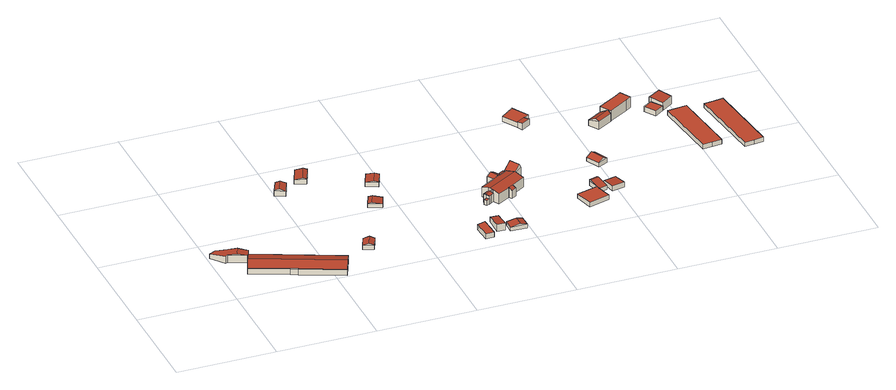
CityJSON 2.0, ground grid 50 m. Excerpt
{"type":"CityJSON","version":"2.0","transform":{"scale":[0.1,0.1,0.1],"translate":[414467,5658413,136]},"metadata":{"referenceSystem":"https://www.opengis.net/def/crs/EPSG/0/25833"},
"CityObjects":{
"building1":{"type":"Building","attributes":{"Dachtyp_tdc":"tdcFreeFormRoof","Gemeindeschluessel":14612000,"Dachneigung":10.24,"QualitaetDacherkennung":24,"Geometrietyp2DReferenz":"3000","measuredHeight":4.83,"function":"31001_2000","roofType":"5000"},"geometry":[{"type":"Solid","lod":"2","boundaries":[[[[0,1,2,3]],[[1,4,5,2]],[[4,6,7,5]],[[6,8,9,7]],[[8,10,11,9]],[[10,12,13,11]],[[14,15,16,17,12,10,8]],[[0,16,15]],[[8,6,14]],[[13,18,19,3,2,5,7,9,11]],[[6,4,1,0,15,14]],[[12,17,18,13]],[[17,16,19,18]],[[16,0,3,19]]]],"semantics":{"surfaces":[{"type":"WallSurface"},{"type":"RoofSurface"},{"type":"GroundSurface"}],"values":[[0,0,0,0,0,0,1,0,0,2,1,0,0,0]]}}]},
"building2":{"type":"Building","attributes":{"Dachtyp_tdc":"tdcFreeFormRoof","Gemeindeschluessel":14612000,"Dachneigung":13.15,"QualitaetDacherkennung":84,"Geometrietyp2DReferenz":"3000","measuredHeight":4.74,"function":"31001_2000","roofType":"5000"},"geometry":[{"type":"Solid","lod":"2","boundaries":[[[[20,21,22,23,24,25,26,27]],[[28,25,24,29]],[[29,24,23,30]],[[30,23,22,31]],[[31,22,21]],[[32,33,34,35]],[[20,27,33,32]],[[35,34,36,37]],[[37,36,38,39]],[[40,41,42,43,44,45,46,47,48,49]],[[39,38,26,25,28]],[[28,29,41,40]],[[29,30,42,41]],[[30,31,43,42]],[[31,21,44,43]],[[21,20,45,44]],[[20,32,46,45]],[[32,35,47,46]],[[35,37,48,47]],[[37,39,49,48]],[[39,28,40,49]],[[26,38,36,34,33,27]]]],"semantics":{"surfaces":[{"type":"RoofSurface"},{"type":"WallSurface"},{"type":"GroundSurface"}],"values":[[0,1,1,1,1,1,1,1,1,2,1,1,1,1,1,1,1,1,1,1,1,0]]}}]},
"building3":{"type":"Building","attributes":{"Dachtyp_tdc":"tdcGableRoof","Gemeindeschluessel":14612000,"Dachneigung":20.42,"QualitaetDacherkennung":74,"Geometrietyp2DReferenz":"3000","measuredHeight":3.88,"function":"31001_9998","roofType":"3100"},"geometry":[{"type":"Solid","lod":"2","boundaries":[[[[50,51,52,53]],[[51,54,55,52]],[[54,56,57,55]],[[56,50,53,57]],[[54,51,58]],[[50,56,59]],[[51,50,59,58]],[[56,54,58,59]],[[53,52,55,57]]]],"semantics":{"surfaces":[{"type":"WallSurface"},{"type":"RoofSurface"},{"type":"GroundSurface"}],"values":[[0,0,0,0,0,0,1,1,2]]}}]},
"building4":{"type":"Building","attributes":{"Dachtyp_tdc":"tdcGableRoof","Gemeindeschluessel":14612000,"Dachneigung":23.13,"QualitaetDacherkennung":81,"Geometrietyp2DReferenz":"3000","measuredHeight":3.4,"function":"31001_9998","roofType":"3100"},"geometry":[{"type":"Solid","lod":"2","boundaries":[[[[60,61,62,63]],[[61,64,65,62]],[[64,66,67,65]],[[66,60,63,67]],[[64,61,68]],[[60,66,69]],[[61,60,69,68]],[[66,64,68,69]],[[63,62,65,67]]]],"semantics":{"surfaces":[{"type":"WallSurface"},{"type":"RoofSurface"},{"type":"GroundSurface"}],"values":[[0,0,0,0,0,0,1,1,2]]}}]},
"building5":{"type":"Building","attributes":{"Dachtyp_tdc":"tdcGableRoof","Gemeindeschluessel":14612000,"Dachneigung":15.05,"QualitaetDacherkennung":71,"Geometrietyp2DReferenz":"3000","measuredHeight":3.19,"function":"31001_9998","roofType":"3100"},"geometry":[{"type":"Solid","lod":"2","boundaries":[[[[70,71,72,73]],[[71,74,75,72]],[[74,76,77,75]],[[76,70,73,77]],[[74,71,78]],[[70,76,79]],[[71,70,79,78]],[[76,74,78,79]],[[73,72,75,77]]]],"semantics":{"surfaces":[{"type":"WallSurface"},{"type":"RoofSurface"},{"type":"GroundSurface"}],"values":[[0,0,0,0,0,0,1,1,2]]}}]},
"building6":{"type":"Building","attributes":{"Dachtyp_tdc":"tdcGableRoof","Gemeindeschluessel":14612000,"Dachneigung":10.11,"QualitaetDacherkennung":74,"Geometrietyp2DReferenz":"3000","measuredHeight":2.79,"function":"31001_9998","roofType":"3100"},"geometry":[{"type":"Solid","lod":"2","boundaries":[[[[80,81,82,83]],[[81,84,85,82]],[[84,86,87,85]],[[86,80,83,87]],[[84,81,88]],[[80,86,89]],[[81,80,89,88]],[[86,84,88,89]],[[83,82,85,87]]]],"semantics":{"surfaces":[{"type":"WallSurface"},{"type":"RoofSurface"},{"type":"GroundSurface"}],"values":[[0,0,0,0,0,0,1,1,2]]}}]},
"building7":{"type":"Building","attributes":{"Dachtyp_tdc":"tdcGableRoof","Gemeindeschluessel":14612000,"Dachneigung":10.17,"QualitaetDacherkennung":73,"Geometrietyp2DReferenz":"3000","measuredHeight":3.14,"function":"31001_9998","roofType":"3100"},"geometry":[{"type":"Solid","lod":"2","boundaries":[[[[90,91,92,93]],[[91,94,95,92]],[[94,96,97,95]],[[96,90,93,97]],[[94,91,98]],[[90,96,99]],[[91,90,99,98]],[[96,94,98,99]],[[93,92,95,97]]]],"semantics":{"surfaces":[{"type":"WallSurface"},{"type":"RoofSurface"},{"type":"GroundSurface"}],"values":[[0,0,0,0,0,0,1,1,2]]}}]},
"building8":{"type":"Building","attributes":{"Dachtyp_tdc":"tdcPolyFlatRoof","Gemeindeschluessel":14612000,"Dachneigung":0,"QualitaetDacherkennung":57,"Geometrietyp2DReferenz":"3000","measuredHeight":2.57,"function":"31001_9998","roofType":"1000"},"geometry":[{"type":"Solid","lod":"2","boundaries":[[[[100,101,102,103]],[[101,104,105,102]],[[104,106,107,105]],[[106,100,103,107]],[[106,104,101,100]],[[103,102,105,107]]]],"semantics":{"surfaces":[{"type":"WallSurface"},{"type":"RoofSurface"},{"type":"GroundSurface"}],"values":[[0,0,0,0,1,2]]}}]},
"building9":{"type":"Building","attributes":{"Dachtyp_tdc":"tdcPolyFlatRoof","Gemeindeschluessel":14612000,"Dachneigung":7.46,"QualitaetDacherkennung":87,"Geometrietyp2DReferenz":"3000","measuredHeight":3.78,"function":"31001_9998","roofType":"2100"},"geometry":[{"type":"Solid","lod":"2","boundaries":[[[[108,109,110,111]],[[109,112,113,110]],[[112,114,115,113]],[[114,116,117,115]],[[116,108,111,117]],[[116,114,112,109,108]],[[111,110,113,115,117]]]],"semantics":{"surfaces":[{"type":"WallSurface"},{"type":"RoofSurface"},{"type":"GroundSurface"}],"values":[[0,0,0,0,0,1,2]]}}]},
"building10":{"type":"Building","attributes":{"Dachtyp_tdc":"tdcGableRoof","Gemeindeschluessel":14612000,"Dachneigung":12.35,"QualitaetDacherkennung":85,"Geometrietyp2DReferenz":"3000","measuredHeight":2.99,"function":"31001_9998","roofType":"3100"},"geometry":[{"type":"Solid","lod":"2","boundaries":[[[[118,119,120,121]],[[119,122,123,120]],[[122,124,125,123]],[[124,118,121,125]],[[122,119,126]],[[118,124,127]],[[119,118,127,126]],[[124,122,126,127]],[[121,120,123,125]]]],"semantics":{"surfaces":[{"type":"WallSurface"},{"type":"RoofSurface"},{"type":"GroundSurface"}],"values":[[0,0,0,0,0,0,1,1,2]]}}]},
"building11":{"type":"Building","attributes":{"Dachtyp_tdc":"tdcPolyFlatRoof","Gemeindeschluessel":14612000,"Dachneigung":0,"QualitaetDacherkennung":0,"Geometrietyp2DReferenz":"3000","BezugspunktDach":"2000","measuredHeight":2.45,"function":"31001_9998"},"geometry":[{"type":"MultiSurface","lod":"2","boundaries":[[[128,129,130,131]],[[131,130,132,133]],[[130,129,134,132]],[[129,128,135,134]],[[128,131,133,135]],[[133,132,134,135]]],"semantics":{"surfaces":[{"type":"RoofSurface"},{"type":"WallSurface"},{"type":"GroundSurface"}],"values":[0,1,1,1,1,2]}}]},
"building12":{"type":"Building","attributes":{"Gemeindeschluessel":14612000,"Geometrietyp2DReferenz":"3000","function":"31001_9998","roofType":"9999"},"children":["building12-1","building12-2","building12-3","building12-4"]},
"building12-1":{"type":"BuildingPart","attributes":{"Dachtyp_tdc":"tdcGableRoof","Dachneigung":16.36,"QualitaetDacherkennung":82,"Geometrietyp2DReferenz":"3000","measuredHeight":6.64,"roofType":"3100"},"parents":["building12"],"geometry":[{"type":"MultiSurface","lod":"2","boundaries":[[[136,137,138,139]],[[137,140,141,138]],[[140,142,143,141]],[[142,144,143]],[[145,146,147,148,149,150]],[[146,151,152,147]],[[151,153,152]],[[154,155,156]],[[154,157,158,155]],[[157,159,160,158]],[[159,161,162,160]],[[161,163,164,162]],[[163,165,166,164]],[[165,167,168,166]],[[167,169,170,168]],[[163,161,159,157,154,171,172,173,151,146,145,174]],[[174,142,140,137,136,169,167,165,163]],[[170,139,138,141,143,175,148,147,152,176,155,158,160,162,164,166,168]]],"semantics":{"surfaces":[{"type":"WallSurface"},{"type":"RoofSurface"},{"type":"GroundSurface"}],"values":[0,0,0,0,0,0,0,0,0,0,0,0,0,0,0,1,1,2]}}]},
"building12-2":{"type":"BuildingPart","attributes":{"Dachtyp_tdc":"tdcGableRoof","Dachneigung":19.17,"QualitaetDacherkennung":50,"Geometrietyp2DReferenz":"3000","measuredHeight":4.92,"roofType":"3100"},"parents":["building12"],"geometry":[{"type":"MultiSurface","lod":"2","boundaries":[[[144,177,178,143]],[[177,179,180,178]],[[179,181,182,180]],[[181,183,184,182]],[[183,149,148,184]],[[185,186,179,177,144,187,188]],[[189,185,188,150]],[[183,189,150,149]],[[181,186,185,189,183]],[[179,186,181]],[[148,175,143,178,180,182,184]]],"semantics":{"surfaces":[{"type":"WallSurface"},{"type":"RoofSurface"},{"type":"GroundSurface"}],"values":[0,0,0,0,0,1,1,0,0,0,2]}}]},
"building12-3":{"type":"BuildingPart","attributes":{"Dachtyp_tdc":"tdcGableRoof","Dachneigung":25.46,"QualitaetDacherkennung":75,"Geometrietyp2DReferenz":"3000","measuredHeight":6.08,"roofType":"3100"},"parents":["building12"],"geometry":[{"type":"MultiSurface","lod":"2","boundaries":[[[153,190,191,152]],[[190,192,193,191]],[[192,194,195,193]],[[194,196,197,195]],[[196,156,155,197]],[[192,190,153,173,198]],[[198,171,156,196,194,192]],[[155,176,152,191,193,195,197]]],"semantics":{"surfaces":[{"type":"WallSurface"},{"type":"RoofSurface"},{"type":"GroundSurface"}],"values":[0,0,0,0,0,1,1,2]}}]},
"building12-4":{"type":"BuildingPart","attributes":{"Dachtyp_tdc":"tdcPolyFlatRoof","Dachneigung":29.66,"QualitaetDacherkennung":55,"Geometrietyp2DReferenz":"3000","measuredHeight":5.23,"roofType":"2100"},"parents":["building12"],"geometry":[{"type":"MultiSurface","lod":"2","boundaries":[[[199,200,138,201]],[[200,202,136,139,138]],[[203,204,168,170,169]],[[204,205,206,168]],[[205,199,201,206]],[[205,204,203,202,200,199]],[[201,138,139,170,168,206]]],"semantics":{"surfaces":[{"type":"WallSurface"},{"type":"RoofSurface"},{"type":"GroundSurface"}],"values":[0,0,0,0,0,1,2]}}]},
"building13":{"type":"Building","attributes":{"Dachtyp_tdc":"tdcFreeFormRoof","Gemeindeschluessel":14612000,"Dachneigung":26.94,"QualitaetDacherkennung":16,"Geometrietyp2DReferenz":"3000","measuredHeight":4.49,"function":"31001_9998","roofType":"5000"},"geometry":[{"type":"Solid","lod":"2","boundaries":[[[[207,208,209,210]],[[208,211,212,209]],[[211,213,214,212]],[[213,207,210,214]],[[215,213,211]],[[216,215,211,208]],[[216,208,207]],[[215,216,207,213]],[[210,209,212,214]]]],"semantics":{"surfaces":[{"type":"WallSurface"},{"type":"RoofSurface"},{"type":"GroundSurface"}],"values":[[0,0,0,0,1,1,1,1,2]]}}]},
"building14":{"type":"Building","attributes":{"Dachtyp_tdc":"tdcFreeFormRoof","Gemeindeschluessel":14612000,"Dachneigung":41.18,"QualitaetDacherkennung":6,"Geometrietyp2DReferenz":"3000","measuredHeight":7.35,"function":"31001_9998","roofType":"5000"},"geometry":[{"type":"Solid","lod":"2","boundaries":[[[[217,218,219,220]],[[218,221,222,219]],[[221,223,224,222]],[[223,225,226,224]],[[225,217,220,226]],[[225,227,228,218,217]],[[227,223,221,228]],[[221,218,228]],[[225,223,227]],[[220,219,222,224,226]]]],"semantics":{"surfaces":[{"type":"WallSurface"},{"type":"RoofSurface"},{"type":"GroundSurface"}],"values":[[0,0,0,0,0,1,1,0,0,2]]}}]},
"building15":{"type":"Building","attributes":{"Gemeindeschluessel":14612000,"Geometrietyp2DReferenz":"3000","function":"31001_9998","roofType":"9999"},"children":["building15-1","building15-2"]},
"building15-1":{"type":"BuildingPart","attributes":{"Dachtyp_tdc":"tdcPolyFlatRoof","Dachneigung":0,"QualitaetDacherkennung":49,"Geometrietyp2DReferenz":"3000","measuredHeight":2.4,"roofType":"1000"},"parents":["building15"],"geometry":[{"type":"MultiSurface","lod":"2","boundaries":[[[229,230,231,232,233]],[[234,235,236,237,238]],[[235,239,240,236]],[[239,241,242,240]],[[241,229,233,242]],[[241,239,235,234,230,229]],[[233,232,237,236,240,242]]],"semantics":{"surfaces":[{"type":"WallSurface"},{"type":"RoofSurface"},{"type":"GroundSurface"}],"values":[0,0,0,0,0,1,2]}}]},
"building15-2":{"type":"BuildingPart","attributes":{"Dachtyp_tdc":"tdcGableRoof","Dachneigung":11.19,"QualitaetDacherkennung":38,"Geometrietyp2DReferenz":"3000","measuredHeight":3.58,"roofType":"3100"},"parents":["building15"],"geometry":[{"type":"MultiSurface","lod":"2","boundaries":[[[243,244,245,246]],[[244,238,237,245]],[[231,247,248,232]],[[247,249,250,248]],[[249,243,246,250]],[[251,252,253,254]],[[244,253,252,255,256,238]],[[231,256,255,247]],[[238,256,231]],[[247,255,252,251,249]],[[243,254,253,244]],[[249,251,254,243]],[[246,245,237,232,248,250]]],"semantics":{"surfaces":[{"type":"WallSurface"},{"type":"RoofSurface"},{"type":"GroundSurface"}],"values":[0,0,0,0,0,1,1,0,0,0,0,0,2]}}]},
"building16":{"type":"Building","attributes":{"Gemeindeschluessel":14612000,"Geometrietyp2DReferenz":"3000","function":"31001_9998","roofType":"9999"},"children":["building16-1","building16-2"]},
"building16-1":{"type":"BuildingPart","attributes":{"Dachtyp_tdc":"tdcPolyFlatRoof","Dachneigung":0,"QualitaetDacherkennung":65,"Geometrietyp2DReferenz":"3000","measuredHeight":2.85,"roofType":"1000"},"parents":["building16"],"geometry":[{"type":"MultiSurface","lod":"2","boundaries":[[[257,258,259,260]],[[258,261,262,259]],[[261,263,264,262]],[[263,265,266,264]],[[265,263,261,258,257]],[[260,259,262,264,266]]],"semantics":{"surfaces":[{"type":"WallSurface"},{"type":"RoofSurface"},{"type":"GroundSurface"}],"values":[0,0,0,0,1,2]}}]},
"building16-2":{"type":"BuildingPart","attributes":{"Dachtyp_tdc":"tdcPolyFlatRoof","Dachneigung":5.8,"QualitaetDacherkennung":80,"Geometrietyp2DReferenz":"3000","measuredHeight":3.37,"roofType":"2100"},"parents":["building16"],"geometry":[{"type":"MultiSurface","lod":"2","boundaries":[[[267,268,257,260,269]],[[270,271,272,266,265]],[[271,267,269,272]],[[271,270,268,267]],[[269,260,266,272]]],"semantics":{"surfaces":[{"type":"WallSurface"},{"type":"RoofSurface"},{"type":"GroundSurface"}],"values":[0,0,0,1,2]}}]},
"building17":{"type":"Building","attributes":{"Dachtyp_tdc":"tdcPolyFlatRoof","Gemeindeschluessel":14612000,"Dachneigung":5.45,"QualitaetDacherkennung":77,"Geometrietyp2DReferenz":"3000","measuredHeight":2.74,"function":"31001_9998","roofType":"2100"},"geometry":[{"type":"Solid","lod":"2","boundaries":[[[[273,274,275,276]],[[274,277,278,275]],[[277,279,280,278]],[[279,273,276,280]],[[279,277,274,273]],[[276,275,278,280]]]],"semantics":{"surfaces":[{"type":"WallSurface"},{"type":"RoofSurface"},{"type":"GroundSurface"}],"values":[[0,0,0,0,1,2]]}}]},
"building18":{"type":"Building","attributes":{"Dachtyp_tdc":"tdcGableRoof","Gemeindeschluessel":14612000,"Dachneigung":26.84,"QualitaetDacherkennung":86,"Geometrietyp2DReferenz":"3000","measuredHeight":3.66,"function":"31001_9998","roofType":"3100"},"geometry":[{"type":"Solid","lod":"2","boundaries":[[[[281,282,283,284]],[[282,285,286,283]],[[285,287,288,286]],[[287,281,284,288]],[[285,282,289]],[[281,287,290]],[[282,281,290,289]],[[287,285,289,290]],[[284,283,286,288]]]],"semantics":{"surfaces":[{"type":"WallSurface"},{"type":"RoofSurface"},{"type":"GroundSurface"}],"values":[[0,0,0,0,0,0,1,1,2]]}}]},
"building19":{"type":"Building","attributes":{"Dachtyp_tdc":"tdcGableRoof","Gemeindeschluessel":14612000,"Dachneigung":30.91,"QualitaetDacherkennung":6,"Geometrietyp2DReferenz":"3000","measuredHeight":5.59,"function":"31001_9998","roofType":"3100"},"geometry":[{"type":"Solid","lod":"2","boundaries":[[[[291,292,293,294]],[[292,295,296,293]],[[295,297,298,296]],[[297,291,294,298]],[[295,292,299]],[[291,297,300]],[[292,291,300,299]],[[297,295,299,300]],[[294,293,296,298]]]],"semantics":{"surfaces":[{"type":"WallSurface"},{"type":"RoofSurface"},{"type":"GroundSurface"}],"values":[[0,0,0,0,0,0,1,1,2]]}}]},
"building20":{"type":"Building","attributes":{"Dachtyp_tdc":"tdcPolyFlatRoof","Gemeindeschluessel":14612000,"Dachneigung":0,"QualitaetDacherkennung":40,"Geometrietyp2DReferenz":"3000","measuredHeight":5.53,"function":"31001_9998","roofType":"1000"},"geometry":[{"type":"Solid","lod":"2","boundaries":[[[[301,302,303,304]],[[302,305,306,303]],[[305,307,308,306]],[[307,309,310,308]],[[309,311,312,310]],[[311,301,304,312]],[[311,309,307,305,302,301]],[[304,303,306,308,310,312]]]],"semantics":{"surfaces":[{"type":"WallSurface"},{"type":"RoofSurface"},{"type":"GroundSurface"}],"values":[[0,0,0,0,0,0,1,2]]}}]},
"building21":{"type":"Building","attributes":{"Dachtyp_tdc":"tdcPolyFlatRoof","Gemeindeschluessel":14612000,"Dachneigung":0,"QualitaetDacherkennung":55,"Geometrietyp2DReferenz":"3000","measuredHeight":2.57,"function":"31001_9998","roofType":"1000"},"geometry":[{"type":"Solid","lod":"2","boundaries":[[[[313,314,315,316]],[[314,317,318,315]],[[317,319,320,318]],[[319,313,316,320]],[[319,317,314,313]],[[316,315,318,320]]]],"semantics":{"surfaces":[{"type":"WallSurface"},{"type":"RoofSurface"},{"type":"GroundSurface"}],"values":[[0,0,0,0,1,2]]}}]},
"building22":{"type":"Building","attributes":{"Dachtyp_tdc":"tdcPolyFlatRoof","Gemeindeschluessel":14612000,"Dachneigung":0,"QualitaetDacherkennung":83,"Geometrietyp2DReferenz":"3000","measuredHeight":2.48,"function":"31001_2463","roofType":"1000"},"geometry":[{"type":"Solid","lod":"2","boundaries":[[[[321,322,323,324]],[[322,325,326,323]],[[325,327,328,326]],[[327,329,330,328]],[[329,331,332,330]],[[331,321,324,332]],[[331,329,327,325,322,321]],[[324,323,326,328,330,332]]]],"semantics":{"surfaces":[{"type":"WallSurface"},{"type":"RoofSurface"},{"type":"GroundSurface"}],"values":[[0,0,0,0,0,0,1,2]]}}]},
"building23":{"type":"Building","attributes":{"Dachtyp_tdc":"tdcPolyFlatRoof","Gemeindeschluessel":14612000,"Dachneigung":4.31,"QualitaetDacherkennung":66,"Geometrietyp2DReferenz":"3000","measuredHeight":4.76,"function":"31001_9998","roofType":"2100"},"geometry":[{"type":"Solid","lod":"2","boundaries":[[[[333,334,335,336]],[[334,337,338,335]],[[337,339,340,338]],[[339,341,342,340]],[[341,333,336,342]],[[341,339,337,334,333]],[[336,335,338,340,342]]]],"semantics":{"surfaces":[{"type":"WallSurface"},{"type":"RoofSurface"},{"type":"GroundSurface"}],"values":[[0,0,0,0,0,1,2]]}}]},
"building24":{"type":"Building","attributes":{"Dachtyp_tdc":"tdcPolyFlatRoof","Gemeindeschluessel":14612000,"Dachneigung":0,"QualitaetDacherkennung":83,"Geometrietyp2DReferenz":"3000","measuredHeight":2.24,"function":"31001_2463","roofType":"1000"},"geometry":[{"type":"Solid","lod":"2","boundaries":[[[[343,344,345,346]],[[344,347,348,345]],[[347,349,350,348]],[[349,351,352,350]],[[351,353,354,352]],[[353,343,346,354]],[[353,351,349,347,344,343]],[[346,345,348,350,352,354]]]],"semantics":{"surfaces":[{"type":"WallSurface"},{"type":"RoofSurface"},{"type":"GroundSurface"}],"values":[[0,0,0,0,0,0,1,2]]}}]}
},
"vertices":[
[180,316,47],[174,301,47],[174,301,9],[180,316,9],[161,270,47],[161,270,9],[158,271,48],[158,271,9],[73,308,50],[73,308,9],[63,301,48],[63,301,9],[8,370,34],[8,370,9],[113,291,57],[134,337,57],[94,355,49],[39,381,38],[39,381,9],[94,355,9],
[601,117,37],[174,301,37],[161,270,45],[158,271,45],[151,254,50],[153,253,50],[147,240,53],[575,56,53],[153,253,37],[151,254,37],[158,271,37],[161,270,37],[551,0,37],[551,0,40],[342,90,40],[342,90,37],[308,105,40],[308,105,37],[123,184,40],[123,184,37],[153,253,6],[151,254,6],[158,271,6],[161,270,6],[174,301,6],[601,117,6],[551,0,6],[342,90,6],[308,105,6],[123,184,6],
[565,805,47],[535,738,47],[535,738,19],[565,805,19],[485,761,49],[485,761,19],[515,827,49],[515,827,19],[508,751,58],[537,817,58],
[700,190,27],[725,250,27],[725,250,6],[700,190,6],[776,228,30],[776,228,6],[751,169,30],[751,169,6],[753,238,40],[728,178,40],
[701,890,43],[668,808,43],[668,808,18],[701,890,18],[612,830,39],[612,830,18],[645,912,39],[645,912,18],[650,815,50],[683,897,50],
[946,554,27],[923,498,27],[923,498,8],[946,554,8],[858,525,30],[858,525,8],[881,581,30],[881,581,8],[877,517,36],[900,573,36],
[1001,740,36],[972,672,36],[972,672,10],[1001,740,10],[913,697,34],[913,697,10],[942,766,34],[942,766,10],[951,681,41],[980,749,41],
[1264,163,30],[1305,177,30],[1305,177,4],[1264,163,4],[1311,73,30],[1311,73,4],[1267,69,30],[1267,69,4],
[1340,111,42],[1342,205,29],[1342,205,4],[1340,111,4],[1383,204,29],[1383,204,4],[1382,142,38],[1382,142,4],[1381,110,42],[1381,110,4],
[1397,86,27],[1399,142,27],[1399,142,8],[1397,86,8],[1479,140,29],[1479,140,8],[1480,84,29],[1480,84,8],[1447,140,38],[1447,85,38],
[1382,345,28],[1398,355,28],[1390,370,28],[1373,360,28],[1390,370,3],[1373,360,3],[1398,355,3],[1382,345,3],
[1503,379,52],[1504,379,52],[1504,379,0],[1503,379,0],[1442,343,52],[1442,343,0],[1425,371,62],[1425,371,0],[1425,371,43],[1408,401,62],[1390,431,52],[1390,431,0],[1408,401,0],[1408,401,43],[1408,401,44],[1471,479,52],[1471,479,0],[1471,479,50],[1511,503,52],[1511,503,0],[1511,503,51],[1545,523,52],[1545,523,0],[1550,526,52],[1550,526,0],[1573,486,65],[1573,486,0],[1576,481,67],[1576,481,0],[1602,438,52],[1602,438,0],[1531,395,52],[1531,395,0],[1531,396,52],[1531,396,0],[1509,502,52],[1492,491,52],[1474,481,52],[1416,386,67],[1416,386,0],[1492,491,0],
[1411,363,43],[1411,363,0],[1398,355,43],[1398,355,0],[1390,370,43],[1390,370,0],[1381,385,43],[1381,385,0],[1389,370,50],[1390,370,49],[1416,386,49],[1416,386,50],[1381,385,44],
[1450,514,50],[1450,514,0],[1471,526,61],[1471,526,0],[1490,538,51],[1490,538,0],[1502,518,51],[1502,518,0],[1492,491,61],
[1513,364,42],[1504,379,53],[1513,364,0],[1503,379,53],[1531,396,53],[1531,395,53],[1540,380,42],[1540,380,0],
[1511,503,47],[1502,518,47],[1502,518,7],[1511,503,7],[1536,538,47],[1536,538,7],[1545,523,47],[1545,523,7],[1536,528,52],[1510,513,52],
[1550,526,47],[1544,536,47],[1544,536,9],[1550,526,9],[1588,562,62],[1588,562,9],[1618,511,62],[1618,511,9],[1573,486,48],[1573,486,9],[1608,506,83],[1579,556,83],
[1788,228,42],[1895,256,42],[1895,256,41],[1895,256,18],[1788,228,18],[1900,238,42],[1899,237,42],[1899,237,18],[1900,238,18],[1900,238,41],[1919,165,42],[1919,165,18],[1812,136,42],[1812,136,18],
[1922,325,41],[1942,249,41],[1942,249,18],[1922,325,18],[1895,257,41],[1895,257,18],[1880,313,41],[1880,313,18],[1880,313,51],[1884,301,54],[1925,312,54],[1922,325,51],[1895,257,44],[1895,256,44],
[1750,894,58],[1705,970,58],[1705,970,30],[1750,894,30],[1774,1021,58],[1774,1021,30],[1824,938,58],[1824,938,30],[1794,920,58],[1794,920,30],
[1766,868,64],[1750,894,60],[1766,868,30],[1794,920,60],[1810,894,64],[1810,894,30],
[2008,307,42],[2024,235,49],[2024,235,22],[2008,307,22],[1960,221,49],[1960,221,22],[1944,293,42],[1944,293,22],
[1975,433,49],[1941,503,49],[1941,503,28],[1975,433,28],[1992,527,53],[1992,527,28],[2026,458,53],[2026,458,28],[1970,517,65],[2004,447,65],
[2060,782,65],[2136,828,65],[2136,828,37],[2060,782,37],[2169,774,81],[2169,774,37],[2092,728,81],[2092,728,37],[2160,789,93],[2083,742,93],
[2169,774,96],[2136,828,96],[2136,828,40],[2169,774,40],[2238,890,96],[2238,890,40],[2268,908,96],[2268,908,40],[2300,854,96],[2300,854,40],[2271,836,96],[2271,836,40],
[2343,793,68],[2388,823,68],[2388,823,42],[2343,793,42],[2426,768,68],[2426,768,42],[2381,737,68],[2381,737,42],
[2471,376,71],[2430,716,71],[2430,716,46],[2471,376,46],[2479,722,71],[2479,722,46],[2528,728,71],[2528,728,46],[2570,388,71],[2570,388,46],[2521,382,71],[2521,382,46],
[2388,823,90],[2383,831,91],[2383,831,43],[2388,823,43],[2447,871,91],[2447,871,43],[2486,808,85],[2486,808,43],[2426,768,85],[2426,768,43],
[2659,320,72],[2610,711,72],[2610,711,50],[2659,320,50],[2659,717,72],[2659,717,50],[2708,723,72],[2708,723,50],[2756,332,72],[2756,332,50],[2708,326,72],[2708,326,50]
]}
